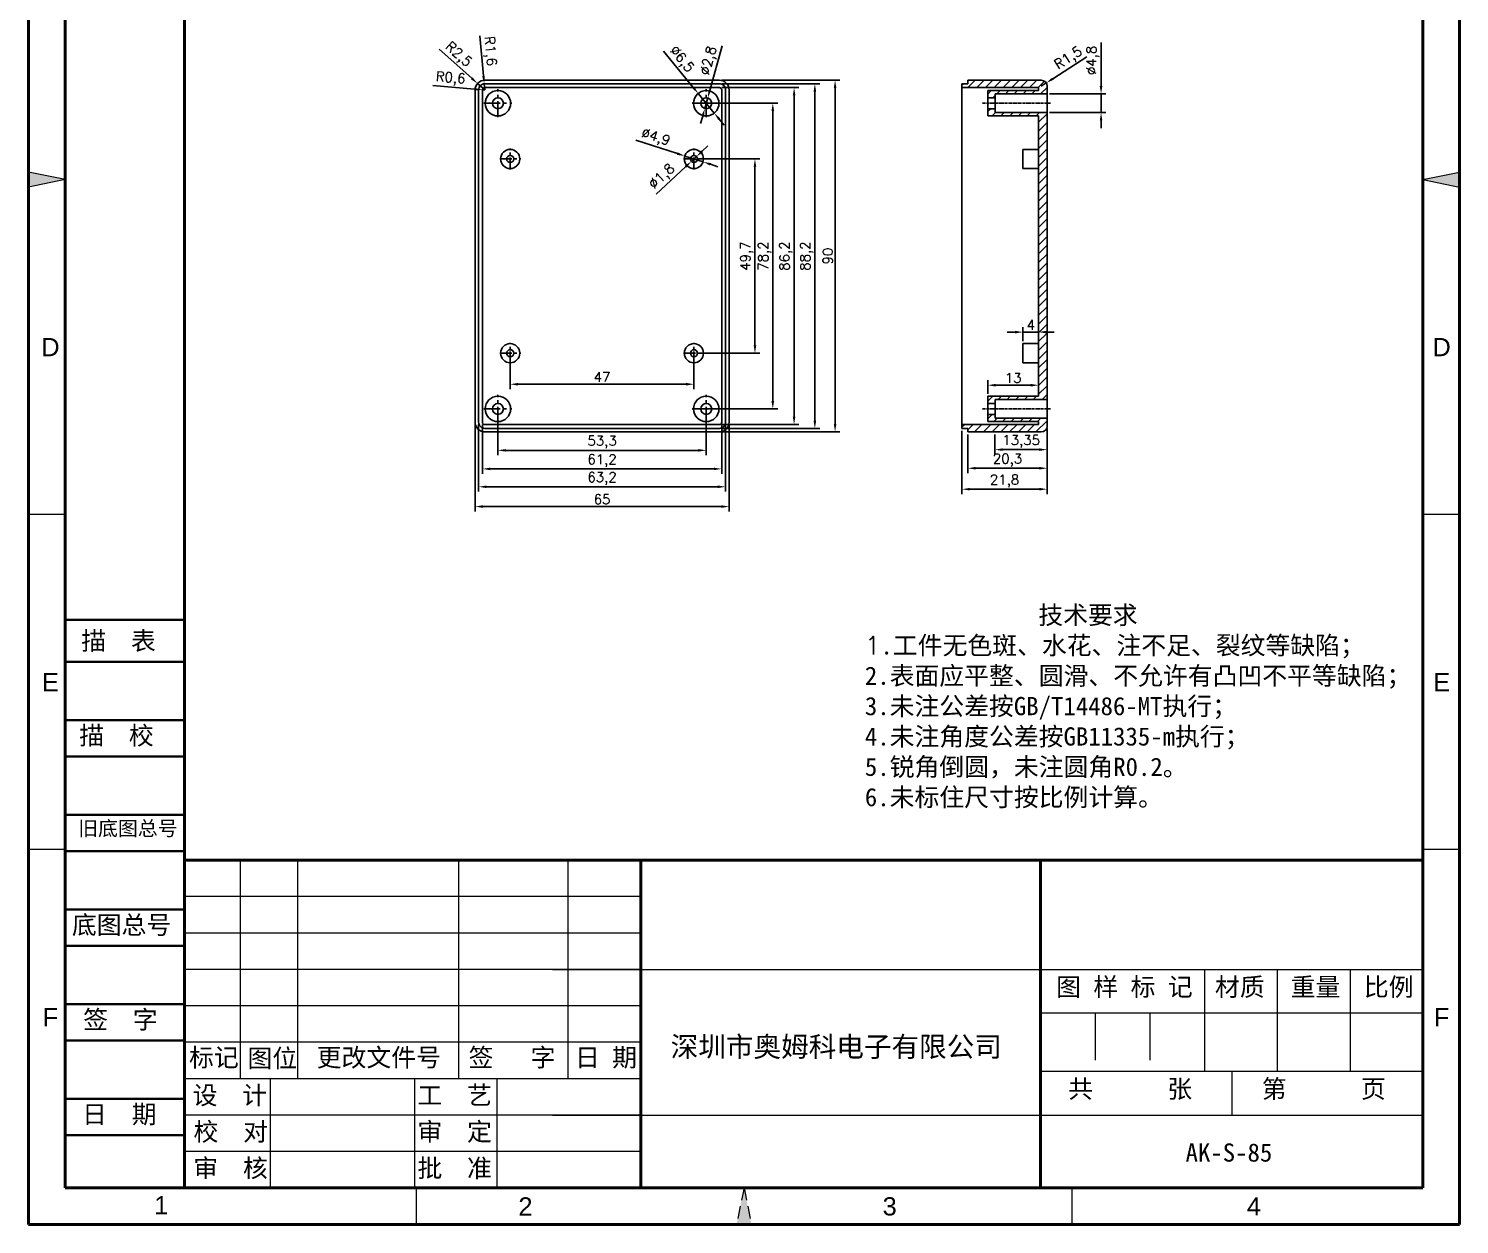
# Model space of a CAD drawing. Header units: millimetres. Extents: x 16528 to 16894, y 609 to 1143.
# Drawn here: x 16528.2 to 16894.2, y 608.5 to 914.5 of the extents above; entities that cross this region are included whole.
import ezdxf
from ezdxf.enums import TextEntityAlignment as Align

# ---------------------------------------------------------------- set-up
doc = ezdxf.new("R2010")
doc.units = ezdxf.units.MM
for name, pattern in [('ACAD_ISO10W100', [18, 12, -3, 0, -3]), ('CENTER', [50.8, 31.75, -6.35, 6.35, -6.35]), ('HIDDEN2', [4.7625, 3.175, -1.5875])]:
    doc.linetypes.add(name, pattern=pattern)
for name, color, linetype, lineweight in [('dim', 82, 'Continuous', 9), ('图层1', 7, 'ACAD_ISO10W100', 15), ('图层2', 7, 'Continuous', 30), ('图层3', 7, 'Continuous', 15), ('图层4', 7, 'Continuous', 40), ('图层5', 7, 'HIDDEN2', 15)]:
    doc.layers.add(name, color=color, linetype=linetype, lineweight=lineweight)
doc.layers.add('尺寸线', color=7, linetype='Continuous')
doc.styles.get("Standard").update_dxf_attribs({"font": 'txt', "bigfont": 'gbcbig.shx'})
doc.styles.add('样式 3', font='arial.ttf', dxfattribs={"height": 3.8})
doc.dimstyles.new('ISO-25', dxfattribs={"dimtxt": 2.5, "dimasz": 2.5, "dimexe": 1.25, "dimexo": 0.625, "dimtad": 1, "dimtxsty": 'Standard', "dimcen": 2.5, "dimadec": 0, "dimazin": 0, "dimtfac": 1, "dimtmove": 0, "dimatfit": 3, "dimfxl": 0, "dimarcsym": 0})

# ---------------------------------------------------------------- blocks, each defined once
blk = doc.blocks.new('*D393')
at = {"layer": 'Defpoints', "color": 0}
for p in [(16704.92, 901.28), (16734.53, 901.28), (16704.92, 811.28)]:
    blk.add_point(p, dxfattribs=at)
at = {"layer": 'dim', "color": 0, "lineweight": -2}
for p, q in [((16705.55, 901.28), (16735.78, 901.28)), ((16734.53, 813.28), (16734.53, 899.28)), ((16705.55, 811.28), (16735.78, 811.28))]:
    blk.add_line(p, q, dxfattribs=at)
at = {"layer": 'dim', "color": 0}
for points in [[(16734.2, 899.28), (16734.86, 899.28), (16734.53, 901.28)], [(16734.2, 813.28), (16734.86, 813.28), (16734.53, 811.28)]]:
    blk.add_solid(points, dxfattribs=at)
at = {"layer": 'dim', "color": 0, "insert": (16732.66, 856.28), "char_height": 2.5, "attachment_point": 5, "rotation": 90}
blk.add_mtext('90', dxfattribs=at)
blk = doc.blocks.new('*D394')
at = {"layer": 'Defpoints', "color": 0}
for p in [(16698.42, 881.13), (16714.03, 881.13), (16698.42, 831.43)]:
    blk.add_point(p, dxfattribs=at)
at = {"layer": 'dim', "color": 0, "lineweight": -2}
for p, q in [((16699.05, 881.13), (16715.28, 881.13)), ((16714.03, 833.43), (16714.03, 879.13)), ((16699.05, 831.43), (16715.28, 831.43))]:
    blk.add_line(p, q, dxfattribs=at)
at = {"layer": 'dim', "color": 0}
for points in [[(16713.7, 879.13), (16714.37, 879.13), (16714.03, 881.13)], [(16713.7, 833.43), (16714.37, 833.43), (16714.03, 831.43)]]:
    blk.add_solid(points, dxfattribs=at)
at = {"layer": 'dim', "color": 0, "insert": (16711.95, 856.28), "char_height": 2.5, "attachment_point": 5, "rotation": 90}
blk.add_mtext('49,7', dxfattribs=at)
blk = doc.blocks.new('*D395')
at = {"layer": 'Defpoints', "color": 0}
for p in [(16701.57, 895.38), (16701.57, 817.18), (16718.6, 817.18)]:
    blk.add_point(p, dxfattribs=at)
at = {"layer": 'dim', "color": 0, "lineweight": -2}
for p, q in [((16702.2, 895.38), (16719.85, 895.38)), ((16718.6, 893.38), (16718.6, 819.18)), ((16702.2, 817.18), (16719.85, 817.18))]:
    blk.add_line(p, q, dxfattribs=at)
at = {"layer": 'dim', "color": 0}
for points in [[(16718.26, 893.38), (16718.93, 893.38), (16718.6, 895.38)], [(16718.26, 819.18), (16718.93, 819.18), (16718.6, 817.18)]]:
    blk.add_solid(points, dxfattribs=at)
at = {"layer": 'dim', "color": 0, "insert": (16716.51, 856.28), "char_height": 2.5, "attachment_point": 5, "rotation": 90}
blk.add_mtext('78,2', dxfattribs=at)
blk = doc.blocks.new('*D396')
at = {"layer": 'Defpoints', "color": 0}
for p in [(16704.92, 899.38), (16724.05, 899.38), (16704.92, 813.18)]:
    blk.add_point(p, dxfattribs=at)
at = {"layer": 'dim', "color": 0, "lineweight": -2}
for p, q in [((16705.55, 899.38), (16725.3, 899.38)), ((16724.05, 815.18), (16724.05, 897.38)), ((16705.55, 813.18), (16725.3, 813.18))]:
    blk.add_line(p, q, dxfattribs=at)
at = {"layer": 'dim', "color": 0}
for points in [[(16723.71, 897.38), (16724.38, 897.38), (16724.05, 899.38)], [(16723.71, 815.18), (16724.38, 815.18), (16724.05, 813.18)]]:
    blk.add_solid(points, dxfattribs=at)
at = {"layer": 'dim', "color": 0, "insert": (16721.96, 856.28), "char_height": 2.5, "attachment_point": 5, "rotation": 90}
blk.add_mtext('86,2', dxfattribs=at)
blk = doc.blocks.new('*D397')
at = {"layer": 'Defpoints', "color": 0}
for p in [(16704.92, 900.38), (16704.92, 812.18), (16729.36, 812.18)]:
    blk.add_point(p, dxfattribs=at)
at = {"layer": 'dim', "color": 0, "lineweight": -2}
for p, q in [((16705.55, 900.38), (16730.61, 900.38)), ((16729.36, 898.38), (16729.36, 814.18)), ((16705.55, 812.18), (16730.61, 812.18))]:
    blk.add_line(p, q, dxfattribs=at)
at = {"layer": 'dim', "color": 0}
for points in [[(16729.03, 898.38), (16729.69, 898.38), (16729.36, 900.38)], [(16729.03, 814.18), (16729.69, 814.18), (16729.36, 812.18)]]:
    blk.add_solid(points, dxfattribs=at)
at = {"layer": 'dim', "color": 0, "insert": (16727.28, 856.28), "char_height": 2.5, "attachment_point": 5, "rotation": 90}
blk.add_mtext('88,2', dxfattribs=at)
blk = doc.blocks.new('*D398')
at = {"layer": 'Defpoints', "color": 0}
for p in [(16651.42, 831.43), (16698.42, 831.43), (16651.42, 823.49)]:
    blk.add_point(p, dxfattribs=at)
at = {"layer": 'dim', "color": 0, "lineweight": -2}
for p, q in [((16651.42, 830.8), (16651.42, 822.24)), ((16698.42, 830.8), (16698.42, 822.24)), ((16696.42, 823.49), (16653.42, 823.49))]:
    blk.add_line(p, q, dxfattribs=at)
at = {"layer": 'dim', "color": 0}
for points in [[(16653.42, 823.82), (16653.42, 823.15), (16651.42, 823.49)], [(16696.42, 823.82), (16696.42, 823.15), (16698.42, 823.49)]]:
    blk.add_solid(points, dxfattribs=at)
at = {"layer": 'dim', "color": 0, "insert": (16674.92, 825.36), "char_height": 2.5, "attachment_point": 5}
blk.add_mtext('47', dxfattribs=at)
blk = doc.blocks.new('*D399')
at = {"layer": 'Defpoints', "color": 0}
for p in [(16648.27, 817.18), (16701.57, 817.18), (16701.57, 806.57)]:
    blk.add_point(p, dxfattribs=at)
at = {"layer": 'dim', "color": 0, "lineweight": -2}
for p, q in [((16648.27, 816.55), (16648.27, 805.32)), ((16701.57, 816.55), (16701.57, 805.32)), ((16650.27, 806.57), (16699.57, 806.57))]:
    blk.add_line(p, q, dxfattribs=at)
at = {"layer": 'dim', "color": 0}
for points in [[(16650.27, 806.91), (16650.27, 806.24), (16648.27, 806.57)], [(16699.57, 806.91), (16699.57, 806.24), (16701.57, 806.57)]]:
    blk.add_solid(points, dxfattribs=at)
at = {"layer": 'dim', "color": 0, "insert": (16674.92, 808.66), "char_height": 2.5, "attachment_point": 5}
blk.add_mtext('53,3', dxfattribs=at)
blk = doc.blocks.new('*D400')
at = {"layer": 'Defpoints', "color": 0}
for p in [(16644.32, 813.78), (16705.52, 813.78), (16705.52, 801.82)]:
    blk.add_point(p, dxfattribs=at)
at = {"layer": 'dim', "color": 0, "lineweight": -2}
for p, q in [((16644.32, 813.15), (16644.32, 800.57)), ((16705.52, 813.15), (16705.52, 800.57)), ((16646.32, 801.82), (16703.52, 801.82))]:
    blk.add_line(p, q, dxfattribs=at)
at = {"layer": 'dim', "color": 0}
for points in [[(16646.32, 802.15), (16646.32, 801.49), (16644.32, 801.82)], [(16703.52, 802.15), (16703.52, 801.49), (16705.52, 801.82)]]:
    blk.add_solid(points, dxfattribs=at)
at = {"layer": 'dim', "color": 0, "insert": (16674.92, 803.9), "char_height": 2.5, "attachment_point": 5}
blk.add_mtext('61,2', dxfattribs=at)
blk = doc.blocks.new('*D401')
at = {"layer": 'Defpoints', "color": 0}
for p in [(16643.32, 813.78), (16706.52, 813.78), (16706.52, 797.25)]:
    blk.add_point(p, dxfattribs=at)
at = {"layer": 'dim', "color": 0, "lineweight": -2}
for p, q in [((16643.32, 813.15), (16643.32, 796)), ((16706.52, 813.15), (16706.52, 796)), ((16645.32, 797.25), (16704.52, 797.25))]:
    blk.add_line(p, q, dxfattribs=at)
at = {"layer": 'dim', "color": 0}
for points in [[(16645.32, 797.58), (16645.32, 796.92), (16643.32, 797.25)], [(16704.52, 797.58), (16704.52, 796.92), (16706.52, 797.25)]]:
    blk.add_solid(points, dxfattribs=at)
at = {"layer": 'dim', "color": 0, "insert": (16674.92, 799.33), "char_height": 2.5, "attachment_point": 5}
blk.add_mtext('63,2', dxfattribs=at)
blk = doc.blocks.new('*D402')
at = {"layer": 'Defpoints', "color": 0}
for p in [(16642.42, 813.78), (16707.42, 813.78), (16707.42, 792.18)]:
    blk.add_point(p, dxfattribs=at)
at = {"layer": 'dim', "color": 0, "lineweight": -2}
for p, q in [((16642.42, 813.15), (16642.42, 790.93)), ((16707.42, 813.15), (16707.42, 790.93)), ((16644.42, 792.18), (16705.42, 792.18))]:
    blk.add_line(p, q, dxfattribs=at)
at = {"layer": 'dim', "color": 0}
for points in [[(16644.42, 792.52), (16644.42, 791.85), (16642.42, 792.18)], [(16705.42, 792.52), (16705.42, 791.85), (16707.42, 792.18)]]:
    blk.add_solid(points, dxfattribs=at)
at = {"layer": 'dim', "color": 0, "insert": (16674.92, 794.06), "char_height": 2.5, "attachment_point": 5}
blk.add_mtext('65', dxfattribs=at)
blk = doc.blocks.new('*D403')
at = {"layer": 'Defpoints', "color": 0}
for p in [(16788.79, 812.78), (16766.99, 812.18), (16788.79, 796.63)]:
    blk.add_point(p, dxfattribs=at)
at = {"layer": 'dim', "color": 0, "lineweight": -2}
for p, q in [((16766.99, 811.55), (16766.99, 795.38)), ((16788.79, 812.15), (16788.79, 795.38)), ((16768.99, 796.63), (16786.79, 796.63))]:
    blk.add_line(p, q, dxfattribs=at)
at = {"layer": 'dim', "color": 0}
for points in [[(16768.99, 796.96), (16768.99, 796.3), (16766.99, 796.63)], [(16786.79, 796.96), (16786.79, 796.3), (16788.79, 796.63)]]:
    blk.add_solid(points, dxfattribs=at)
at = {"layer": 'dim', "color": 0, "insert": (16777.89, 798.71), "char_height": 2.5, "attachment_point": 5}
blk.add_mtext('21,8', dxfattribs=at)
blk = doc.blocks.new('*D404')
at = {"layer": 'Defpoints', "color": 0}
for p in [(16768.49, 811.28), (16788.79, 811.28), (16788.79, 801.99)]:
    blk.add_point(p, dxfattribs=at)
at = {"layer": 'dim', "color": 0, "lineweight": -2}
for p, q in [((16768.49, 810.65), (16768.49, 800.74)), ((16788.79, 810.65), (16788.79, 800.74)), ((16770.49, 801.99), (16786.79, 801.99))]:
    blk.add_line(p, q, dxfattribs=at)
at = {"layer": 'dim', "color": 0}
for points in [[(16770.49, 802.33), (16770.49, 801.66), (16768.49, 801.99)], [(16786.79, 802.33), (16786.79, 801.66), (16788.79, 801.99)]]:
    blk.add_solid(points, dxfattribs=at)
at = {"layer": 'dim', "color": 0, "insert": (16778.64, 804.08), "char_height": 2.5, "attachment_point": 5}
blk.add_mtext('20,3', dxfattribs=at)
blk = doc.blocks.new('*D405')
at = {"layer": 'Defpoints', "color": 0}
for p in [(16773.59, 820.43), (16786.59, 823.24), (16786.59, 820.43)]:
    blk.add_point(p, dxfattribs=at)
at = {"layer": 'dim', "color": 0, "lineweight": -2}
for p, q in [((16773.59, 821.05), (16773.59, 824.49)), ((16786.59, 821.05), (16786.59, 824.49)), ((16775.59, 823.24), (16784.59, 823.24))]:
    blk.add_line(p, q, dxfattribs=at)
at = {"layer": 'dim', "color": 0}
for points in [[(16775.59, 823.57), (16775.59, 822.9), (16773.59, 823.24)], [(16784.59, 823.57), (16784.59, 822.9), (16786.59, 823.24)]]:
    blk.add_solid(points, dxfattribs=at)
at = {"layer": 'dim', "color": 0, "insert": (16780.09, 825.11), "char_height": 2.5, "attachment_point": 5}
blk.add_mtext('13', dxfattribs=at)
blk = doc.blocks.new('*D406')
at = {"layer": 'Defpoints', "color": 0}
for p in [(16788.79, 812.78), (16775.44, 811.28), (16788.79, 806.75)]:
    blk.add_point(p, dxfattribs=at)
at = {"layer": 'dim', "color": 0, "lineweight": -2}
for p, q in [((16775.44, 810.65), (16775.44, 805.5)), ((16788.79, 812.15), (16788.79, 805.5)), ((16777.44, 806.75), (16786.79, 806.75))]:
    blk.add_line(p, q, dxfattribs=at)
at = {"layer": 'dim', "color": 0}
for points in [[(16777.44, 807.09), (16777.44, 806.42), (16775.44, 806.75)], [(16786.79, 807.09), (16786.79, 806.42), (16788.79, 806.75)]]:
    blk.add_solid(points, dxfattribs=at)
at = {"layer": 'dim', "color": 0, "insert": (16782.12, 808.84), "char_height": 2.5, "attachment_point": 5}
blk.add_mtext('13,35', dxfattribs=at)
blk = doc.blocks.new('*D407')
at = {"layer": 'Defpoints', "color": 0}
for p in [(16786.59, 836.83), (16782.59, 833.88), (16786.59, 833.88)]:
    blk.add_point(p, dxfattribs=at)
at = {"layer": 'dim', "color": 0, "lineweight": -2}
for p, q in [((16780.59, 836.83), (16778.59, 836.83)), ((16782.59, 834.5), (16782.59, 838.08)), ((16782.59, 836.83), (16786.59, 836.83)), ((16786.59, 834.5), (16786.59, 838.08)), ((16788.59, 836.83), (16790.59, 836.83))]:
    blk.add_line(p, q, dxfattribs=at)
at = {"layer": 'dim', "color": 0}
for points in [[(16780.59, 837.16), (16780.59, 836.49), (16782.59, 836.83)], [(16788.59, 837.16), (16788.59, 836.49), (16786.59, 836.83)]]:
    blk.add_solid(points, dxfattribs=at)
at = {"layer": 'dim', "color": 0, "insert": (16784.59, 838.7), "char_height": 2.5, "attachment_point": 5}
blk.add_mtext('4', dxfattribs=at)
blk = doc.blocks.new('*D429')
at = {"layer": 'Defpoints', "color": 0}
for p in [(16699.51, 897.89), (16703.63, 892.86)]:
    blk.add_point(p, dxfattribs=at)
at = {"layer": 'dim', "color": 0, "lineweight": -2}
for p, q in [((16690.63, 908.74), (16698.25, 899.44)), ((16703.63, 892.86), (16699.51, 897.89)), ((16704.9, 891.31), (16706.17, 889.77))]:
    blk.add_line(p, q, dxfattribs=at)
at = {"layer": 'dim', "color": 0}
for points in [[(16698.51, 899.65), (16697.99, 899.23), (16699.51, 897.89)], [(16705.16, 891.52), (16704.64, 891.1), (16703.63, 892.86)]]:
    blk.add_solid(points, dxfattribs=at)
at = {"layer": 'dim', "color": 0, "insert": (16695.15, 906.51), "char_height": 2.5, "attachment_point": 5, "rotation": 309.3084}
blk.add_mtext('∅6,5', dxfattribs=at)
blk = doc.blocks.new('*D430')
at = {"layer": 'Defpoints', "color": 0}
for p in [(16701.2, 894.03), (16701.95, 896.73)]:
    blk.add_point(p, dxfattribs=at)
at = {"layer": 'dim', "color": 0, "lineweight": -2}
for p, q in [((16705.62, 910.07), (16702.48, 898.65)), ((16701.2, 894.03), (16701.95, 896.73)), ((16700.67, 892.1), (16700.14, 890.17))]:
    blk.add_line(p, q, dxfattribs=at)
at = {"layer": 'dim', "color": 0}
for points in [[(16702.15, 898.74), (16702.8, 898.57), (16701.95, 896.73)], [(16700.35, 892.19), (16700.99, 892.01), (16701.2, 894.03)]]:
    blk.add_solid(points, dxfattribs=at)
at = {"layer": 'dim', "color": 0, "insert": (16702.39, 906.2), "char_height": 2.5, "attachment_point": 5, "rotation": 74.6069}
blk.add_mtext('∅2,8', dxfattribs=at)
blk = doc.blocks.new('*D431')
at = {"layer": 'Defpoints', "color": 0}
for p in [(16696.09, 881.88), (16700.76, 880.38)]:
    blk.add_point(p, dxfattribs=at)
at = {"layer": 'dim', "color": 0, "lineweight": -2}
for p, q in [((16683.56, 885.91), (16694.19, 882.49)), ((16700.76, 880.38), (16696.09, 881.88)), ((16702.66, 879.76), (16704.56, 879.15))]:
    blk.add_line(p, q, dxfattribs=at)
at = {"layer": 'dim', "color": 0}
for points in [[(16694.29, 882.81), (16694.09, 882.17), (16696.09, 881.88)], [(16702.76, 880.08), (16702.56, 879.45), (16700.76, 880.38)]]:
    blk.add_solid(points, dxfattribs=at)
at = {"layer": 'dim', "color": 0, "insert": (16688.56, 886.49), "char_height": 2.5, "attachment_point": 5, "rotation": 342.1646}
blk.add_mtext('∅4,9', dxfattribs=at)
blk = doc.blocks.new('*D432')
at = {"layer": 'Defpoints', "color": 0}
for p in [(16697.76, 880.51), (16699.08, 881.74)]:
    blk.add_point(p, dxfattribs=at)
at = {"layer": 'dim', "color": 0, "lineweight": -2}
for p, q in [((16700.55, 883.1), (16702.02, 884.46)), ((16688.72, 872.13), (16696.3, 879.15)), ((16699.08, 881.74), (16697.76, 880.51))]:
    blk.add_line(p, q, dxfattribs=at)
at = {"layer": 'dim', "color": 0}
for points in [[(16700.32, 883.34), (16700.78, 882.85), (16699.08, 881.74)], [(16696.07, 879.4), (16696.52, 878.91), (16697.76, 880.51)]]:
    blk.add_solid(points, dxfattribs=at)
at = {"layer": 'dim', "color": 0, "insert": (16690.36, 876.49), "char_height": 2.5, "attachment_point": 5, "rotation": 42.8373}
blk.add_mtext('∅1,8', dxfattribs=at)
blk = doc.blocks.new('*D433')
at = {"layer": 'Defpoints', "color": 0}
for p in [(16643.06, 900.44), (16644.92, 898.78)]:
    blk.add_point(p, dxfattribs=at)
at = {"layer": 'dim', "color": 0, "lineweight": -2}
for p, q in [((16633.24, 909.21), (16641.57, 901.77)), ((16644.92, 898.78), (16643.06, 900.44))]:
    blk.add_line(p, q, dxfattribs=at)
at = {"layer": 'dim', "color": 0}
blk.add_solid([(16641.79, 902.02), (16641.35, 901.53), (16643.06, 900.44)], dxfattribs=at)
at = {"layer": 'dim', "color": 0, "insert": (16638.05, 907.71), "char_height": 2.5, "attachment_point": 5, "rotation": 318.2173}
blk.add_mtext('R2,5', dxfattribs=at)
blk = doc.blocks.new('*D434')
at = {"layer": 'Defpoints', "color": 0}
for p in [(16644.77, 900.37), (16644.92, 898.78)]:
    blk.add_point(p, dxfattribs=at)
at = {"layer": 'dim', "color": 0, "lineweight": -2}
for p, q in [((16643.62, 912.65), (16644.59, 902.36)), ((16644.92, 898.78), (16644.77, 900.37))]:
    blk.add_line(p, q, dxfattribs=at)
at = {"layer": 'dim', "color": 0}
blk.add_solid([(16644.92, 902.39), (16644.26, 902.33), (16644.77, 900.37)], dxfattribs=at)
at = {"layer": 'dim', "color": 0, "insert": (16646.08, 908.69), "char_height": 2.5, "attachment_point": 5, "rotation": 275.3647}
blk.add_mtext('R1,6', dxfattribs=at)
blk = doc.blocks.new('*D435')
at = {"layer": 'Defpoints', "color": 0}
for p in [(16644.33, 898.83), (16644.92, 898.78)]:
    blk.add_point(p, dxfattribs=at)
at = {"layer": 'dim', "color": 0, "lineweight": -2}
for p, q in [((16631.62, 899.93), (16642.33, 899)), ((16644.92, 898.78), (16644.33, 898.83))]:
    blk.add_line(p, q, dxfattribs=at)
at = {"layer": 'dim', "color": 0}
blk.add_solid([(16642.36, 899.33), (16642.3, 898.67), (16644.33, 898.83)], dxfattribs=at)
at = {"layer": 'dim', "color": 0, "insert": (16636.16, 901.63), "char_height": 2.5, "attachment_point": 5, "rotation": 355.0285}
blk.add_mtext('R0,6', dxfattribs=at)
blk = doc.blocks.new('*D436')
at = {"layer": 'Defpoints', "color": 0}
for p in [(16788.56, 900.58), (16787.29, 899.78)]:
    blk.add_point(p, dxfattribs=at)
at = {"layer": 'dim', "color": 0, "lineweight": -2}
for p, q in [((16798.95, 907.22), (16790.24, 901.66)), ((16787.29, 899.78), (16788.56, 900.58))]:
    blk.add_line(p, q, dxfattribs=at)
at = {"layer": 'dim', "color": 0}
blk.add_solid([(16790.06, 901.94), (16790.42, 901.38), (16788.56, 900.58)], dxfattribs=at)
at = {"layer": 'dim', "color": 0, "insert": (16794.32, 906.73), "char_height": 2.5, "attachment_point": 5, "rotation": 32.5514}
blk.add_mtext('R1,5', dxfattribs=at)
blk = doc.blocks.new('*D437')
at = {"layer": 'Defpoints', "color": 0}
for p in [(16788.79, 897.78), (16802.57, 897.78), (16788.79, 892.98)]:
    blk.add_point(p, dxfattribs=at)
at = {"layer": 'dim', "color": 0, "lineweight": -2}
for p, q in [((16802.57, 899.78), (16802.57, 910.94)), ((16789.42, 897.78), (16803.82, 897.78)), ((16802.57, 892.98), (16802.57, 897.78)), ((16789.42, 892.98), (16803.82, 892.98)), ((16802.57, 890.98), (16802.57, 888.98))]:
    blk.add_line(p, q, dxfattribs=at)
at = {"layer": 'dim', "color": 0}
for points in [[(16802.24, 899.78), (16802.91, 899.78), (16802.57, 897.78)], [(16802.24, 890.98), (16802.91, 890.98), (16802.57, 892.98)]]:
    blk.add_solid(points, dxfattribs=at)
at = {"layer": 'dim', "color": 0, "insert": (16800.49, 906.36), "char_height": 2.5, "attachment_point": 5, "rotation": 90}
blk.add_mtext('%%c4,8', dxfattribs=at)

msp = doc.modelspace()

# ---------------------------------------------------------------- hatches: boundary and pattern name
h = msp.add_hatch()
h.set_pattern_fill('ANSI31', color=8, scale=0.5, style=0)
h.set_pattern_definition([(45, (-53.9316, 14.6452), (-1.12253202, 1.12253202), [])])
h.paths.add_polyline_path([(16768.491, 901.276), (16768.491, 900.376), (16766.991, 900.376), (16766.991, 899.376), (16786.591, 899.376), (16786.591, 898.626), (16773.591, 898.626), (16773.591, 896.776), (16775.441, 896.776), (16775.441, 897.776), (16788.791, 897.776), (16788.791, 899.776, 0.4142136), (16787.291, 901.276)])
h.paths.add_polyline_path([(16786.591, 820.426), (16773.591, 820.426), (16773.591, 818.576), (16775.441, 818.576), (16775.441, 819.576), (16788.791, 819.576), (16788.791, 892.976), (16775.441, 892.976), (16775.441, 893.976), (16773.591, 893.976), (16773.591, 892.126), (16786.591, 892.126)])
h.paths.add_polyline_path([(16786.591, 813.176), (16766.991, 813.176), (16766.991, 812.176), (16768.491, 812.176), (16768.491, 811.276), (16787.291, 811.276, 0.4142136), (16788.791, 812.776), (16788.791, 814.776), (16775.441, 814.776), (16775.441, 815.776), (16773.591, 815.776), (16773.591, 813.926), (16786.591, 813.926)])
at = {"layer": '图层1'}
for points in [[(16537.542, 875.851), (16528.224, 877.769), (16528.224, 873.933)], [(16884.92, 875.851), (16894.238, 877.769), (16894.238, 873.933)]]:
    msp.add_hatch(color=0, dxfattribs=at).paths.add_polyline_path(points)
at = {"layer": '图层5'}
msp.add_hatch(color=0, dxfattribs=at).paths.add_polyline_path([(16711.231, 617.833), (16709.313, 608.515), (16713.149, 608.515)])

# ---------------------------------------------------------------- linework, layer by layer
for p, q in [((16768.491, 901.276), (16787.291, 901.276)), ((16768.491, 900.376), (16768.491, 901.276)), ((16766.991, 812.176), (16766.991, 900.376)), ((16766.991, 900.376), (16768.491, 900.376)), ((16766.991, 899.376), (16786.591, 899.376)), ((16773.591, 898.626), (16773.591, 892.126)), ((16773.591, 898.626), (16786.591, 898.626)), ((16773.591, 896.776), (16775.441, 896.776)), ((16775.441, 896.776), (16775.441, 897.776)), ((16775.441, 897.776), (16788.791, 897.776)), ((16775.441, 896.776), (16775.441, 893.976)), ((16786.591, 899.376), (16786.591, 898.626)), ((16788.791, 899.776), (16788.791, 812.776)), ((16773.591, 893.976), (16775.441, 893.976)), ((16775.441, 893.976), (16775.441, 892.976)), ((16773.591, 892.126), (16786.591, 892.126)), ((16775.441, 892.976), (16788.791, 892.976)), ((16786.591, 892.126), (16786.591, 820.426)), ((16782.591, 883.576), (16786.591, 883.576)), ((16782.591, 883.576), (16782.591, 878.676)), ((16782.591, 878.676), (16786.591, 878.676)), ((16782.591, 833.876), (16786.591, 833.876)), ((16782.591, 833.876), (16782.591, 828.976)), ((16782.591, 828.976), (16786.591, 828.976)), ((16773.591, 820.426), (16786.591, 820.426)), ((16773.591, 820.426), (16773.591, 813.926)), ((16773.591, 818.576), (16775.441, 818.576)), ((16775.441, 818.576), (16775.441, 819.576)), ((16775.441, 819.576), (16788.791, 819.576)), ((16775.441, 818.576), (16775.441, 815.776)), ((16766.991, 813.176), (16786.591, 813.176)), ((16773.591, 815.776), (16775.441, 815.776)), ((16773.591, 813.926), (16786.591, 813.926)), ((16775.441, 815.776), (16775.441, 814.776)), ((16775.441, 814.776), (16788.791, 814.776)), ((16786.591, 813.926), (16786.591, 813.176)), ((16766.991, 812.176), (16768.491, 812.176)), ((16768.491, 812.176), (16768.491, 811.276)), ((16787.291, 811.276), (16768.491, 811.276))]:
    msp.add_line(p, q)
at = {"color": 1, "linetype": 'CENTER', "ltscale": 0.13}
for p, q in [((16648.274, 891.801), (16648.274, 898.951)), ((16701.574, 891.801), (16701.574, 898.951)), ((16644.699, 895.376), (16651.849, 895.376)), ((16697.999, 895.376), (16705.149, 895.376)), ((16648.274, 813.601), (16648.274, 820.751)), ((16701.574, 813.601), (16701.574, 820.751)), ((16644.699, 817.176), (16651.849, 817.176)), ((16697.999, 817.176), (16705.149, 817.176))]:
    msp.add_line(p, q, dxfattribs=at)
at = {"color": 1, "linetype": 'CENTER', "ltscale": 0.022441}
for p, q in [((16772.219, 895.376), (16789.641, 895.376)), ((16772.219, 817.176), (16789.641, 817.176))]:
    msp.add_line(p, q, dxfattribs=at)
at = {"color": 1, "linetype": 'CENTER', "ltscale": 0.098}
for p, q in [((16651.424, 878.431), (16651.424, 883.821)), ((16698.424, 878.431), (16698.424, 883.821)), ((16648.729, 881.126), (16654.119, 881.126)), ((16695.729, 881.126), (16701.119, 881.126)), ((16648.729, 831.426), (16654.119, 831.426)), ((16651.424, 828.731), (16651.424, 834.121)), ((16695.729, 831.426), (16701.119, 831.426)), ((16698.424, 828.731), (16698.424, 834.121))]:
    msp.add_line(p, q, dxfattribs=at)
for points in [[(16642.424, 898.776), (16642.424, 813.776, 0.4142136), (16644.924, 811.276), (16704.924, 811.276, 0.4142136), (16707.424, 813.776), (16707.424, 898.776, 0.4142136), (16704.924, 901.276), (16644.924, 901.276, 0.4142136)], [(16643.324, 898.776), (16643.324, 813.776, 0.4142136), (16644.924, 812.176), (16704.924, 812.176, 0.4142136), (16706.524, 813.776), (16706.524, 898.776, 0.4142136), (16704.924, 900.376), (16644.924, 900.376, 0.4142136)], [(16644.324, 898.776), (16644.324, 813.776, 0.4142136), (16644.924, 813.176), (16704.924, 813.176, 0.4142136), (16705.524, 813.776), (16705.524, 898.776, 0.4142136), (16704.924, 899.376), (16644.924, 899.376, 0.4142136)]]:
    msp.add_lwpolyline(points, format="xyb", close=True)
for centre, radius in [((16648.274, 895.376), 3.25), ((16648.274, 895.376), 1.4), ((16701.574, 895.376), 3.25), ((16701.574, 895.376), 1.4), ((16651.424, 881.126), 2.45), ((16698.424, 881.126), 2.45), ((16651.424, 881.126), 0.9), ((16698.424, 881.126), 0.9), ((16651.424, 831.426), 2.45), ((16651.424, 831.426), 0.9), ((16698.424, 831.426), 2.45), ((16698.424, 831.426), 0.9), ((16648.274, 817.176), 3.25), ((16701.574, 817.176), 3.25), ((16648.274, 817.176), 1.4), ((16701.574, 817.176), 1.4)]:
    msp.add_circle(centre, radius)
for centre, start, end in [((16787.291, 899.776), 0, 90), ((16787.291, 812.776), 270, 0)]:
    msp.add_arc(centre, 1.5, start, end)
at = {"layer": '图层1', "color": 0}
for p, q in [((16537.542, 875.851), (16528.224, 877.769)), ((16537.542, 875.851), (16528.224, 873.933)), ((16884.92, 875.851), (16894.238, 877.769)), ((16884.92, 875.851), (16894.238, 873.933)), ((16537.542, 790.124), (16528.224, 790.124)), ((16894.238, 790.124), (16884.92, 790.124)), ((16537.542, 704.398), (16528.224, 704.398)), ((16894.238, 704.398), (16884.92, 704.398)), ((16801.057, 662.56), (16801.057, 647.651)), ((16815.034, 662.56), (16815.034, 647.651)), ((16597.076, 645.787), (16597.076, 655.105)), ((16597.076, 645.787), (16597.076, 655.105))]:
    msp.add_line(p, q, dxfattribs=at)
at = {"layer": '图层2', "color": 0}
for p, q in [((16568.126, 763.195), (16537.542, 763.195)), ((16568.126, 752.441), (16537.542, 752.441)), ((16568.126, 752.441), (16551.879, 752.441)), ((16568.126, 737.532), (16537.542, 737.532)), ((16568.126, 728.214), (16537.542, 728.214)), ((16568.126, 728.214), (16551.879, 728.214)), ((16568.126, 728.214), (16551.879, 728.214)), ((16568.126, 713.305), (16537.542, 713.305)), ((16568.126, 703.987), (16537.542, 703.987)), ((16568.126, 703.987), (16551.879, 703.987)), ((16568.126, 689.078), (16537.542, 689.078)), ((16568.126, 679.76), (16537.542, 679.76)), ((16568.126, 679.76), (16551.879, 679.76)), ((16568.126, 664.851), (16537.542, 664.851)), ((16568.126, 655.533), (16537.542, 655.533)), ((16568.126, 655.533), (16551.879, 655.533)), ((16568.126, 640.624), (16537.542, 640.624)), ((16568.126, 631.306), (16537.542, 631.306))]:
    msp.add_line(p, q, dxfattribs=at)
at = {"layer": '图层3', "color": 0}
for p, q in [((16582.458, 645.787), (16582.458, 701.696)), ((16597.076, 655.105), (16597.076, 701.696)), ((16638.284, 645.898), (16638.284, 701.696)), ((16666.238, 645.924), (16666.238, 701.696)), ((16684.875, 692.378), (16568.126, 692.378)), ((16684.875, 683.06), (16568.126, 683.06)), ((16684.875, 683.06), (16568.126, 683.06)), ((16684.875, 673.742), (16568.126, 673.742)), ((16662.244, 673.742), (16884.92, 673.742)), ((16829.011, 673.742), (16829.011, 647.651)), ((16847.647, 673.742), (16847.647, 647.651)), ((16866.284, 673.742), (16866.284, 647.651)), ((16684.875, 664.424), (16568.126, 664.424)), ((16884.92, 662.56), (16787.08, 662.56)), ((16829.011, 662.56), (16829.011, 647.651)), ((16684.875, 655.105), (16568.126, 655.105)), ((16684.875, 645.787), (16568.126, 645.787)), ((16590.136, 617.833), (16590.136, 645.787)), ((16627.061, 617.833), (16627.061, 645.898)), ((16648.076, 617.944), (16648.076, 645.898)), ((16884.92, 647.651), (16787.08, 647.651)), ((16836, 647.651), (16836, 636.469)), ((16684.875, 636.469), (16568.126, 636.469)), ((16684.875, 636.469), (16568.633, 636.469)), ((16662.244, 636.469), (16884.92, 636.469)), ((16568.126, 631.306), (16567.862, 631.306)), ((16684.875, 627.151), (16568.126, 627.151)), ((16627.368, 617.833), (16627.368, 608.515)), ((16795.093, 617.833), (16795.093, 608.515)), ((16795.093, 617.833), (16795.093, 608.515))]:
    msp.add_line(p, q, dxfattribs=at)
at = {"layer": '图层4', "color": 0}
for p, q in [((16568.126, 617.833), (16568.126, 1133.869)), ((16568.126, 701.696), (16568.126, 617.833)), ((16884.92, 701.696), (16568.126, 701.696)), ((16744.715, 701.696), (16576.989, 701.696)), ((16684.875, 617.833), (16684.875, 701.696)), ((16787.08, 617.833), (16787.08, 701.696)), ((16568.126, 662.56), (16568.126, 617.833))]:
    msp.add_line(p, q, dxfattribs=at)
at = {"layer": '图层5', "color": 0}
for p, q in [((16684.875, 645.787), (16568.126, 645.787)), ((16711.231, 617.833), (16709.313, 608.515)), ((16711.231, 617.833), (16713.149, 608.515))]:
    msp.add_line(p, q, dxfattribs=at)
at = {"layer": '尺寸线', "color": 0, "lineweight": 40}
for p, q in [((16528.224, 1143.187), (16528.224, 608.515)), ((16894.238, 1143.187), (16894.238, 608.515)), ((16537.542, 1133.869), (16537.542, 617.833)), ((16884.92, 1133.869), (16884.92, 617.833)), ((16537.542, 617.833), (16884.92, 617.833)), ((16528.224, 608.515), (16894.238, 608.515))]:
    msp.add_line(p, q, dxfattribs=at)

# ---------------------------------------------------------------- texts
at = {"layer": '图层1', "color": 0, "style": '样式 3'}
for s, p in [('D', (16533.799, 832.988)), ('D', (16889.695, 832.988)), ('E', (16533.799, 747.261)), ('E', (16889.695, 747.261)), ('F', (16533.799, 661.535)), ('F', (16889.695, 661.535))]:
    msp.add_text(s, height=4.659, dxfattribs=at).set_placement(p, align=Align.MIDDLE)
at = {"layer": '图层1', "color": 0, "attachment_point": 1}
for s, insert, char_height, width in [('{\\fSimSun|b0|i0|c134|p2;图 样 标 记}', (16791.082, 671.627), 4.65904, 57.80249), ('{\\fSimSun|b0|i0|c134|p2;材质 }', (16831.717, 671.608), 4.65904, 38.85696), ('{\\fSimSun|b0|i0|c134|p2;深圳市奥姆科电子有限公司}', (16692.477, 656.574), 5.17671, 97.8156), ('{\\fSimSun|b0|i0|c134|p2;标记}', (16569.27, 653.56), 4.65904, 13.04532), ('{\\fSimSun|b0|i0|c134|p2;图位}', (16584.232, 653.371), 4.65904, 13.04532), ('{\\fSimSun|b0|i0|c134|p2;更改文件号}', (16601.921, 653.56), 4.65904, 38.85696), ('{\\fSimSun|b0|i0|c134|p2;审  核}', (16570.367, 625.253), 4.65904, 37.78166), ('{\\fSimSun|b0|i0|c134|p2;批  准}', (16627.685, 625.253), 4.65904, 38.85696)]:
    msp.add_mtext(s, dxfattribs=dict(at, insert=insert, char_height=char_height, width=width))
at = {"layer": '图层2', "color": 0, "attachment_point": 1}
for s, insert, char_height, width in [('{\\fSimSun|b0|i0|c134|p2;描\\fSimSun|b0|i0|c0|p2;  \\fSimSun|b0|i0|c134|p2;表}', (16541.706, 760.159), 4.65899, 52.20712), ('{\\fSimSun|b0|i0|c134|p2;描\\fSimSun|b0|i0|c0|p2;  \\fSimSun|b0|i0|c134|p2;校}', (16541.175, 735.932), 4.65899, 52.20712), ('{\\fSimSun|b0|i0|c134|p2;旧底图总号}', (16540.913, 711.706), 3.72723, 52.20712), ('{\\fSimSun|b0|i0|c134|p2;底图总号}', (16539.297, 687.479), 4.65899, 52.20712), ('{\\fSimSun|b0|i0|c134|p2;重量 }', (16851.062, 671.608), 4.65904, 38.85696), ('{\\fSimSun|b0|i0|c134|p2;比例 }', (16869.806, 671.608), 4.65904, 38.85696), ('{\\fSimSun|b0|i0|c134|p2;签\\fSimSun|b0|i0|c0|p2;  \\fSimSun|b0|i0|c134|p2;字}', (16542.183, 663.252), 4.65899, 52.20712), ('{\\fSimSun|b0|i0|c134|p2;签   字}', (16640.772, 653.56), 4.65904, 38.85696), ('{\\fSimSun|b0|i0|c134|p2;日 期}', (16667.988, 653.56), 4.65904, 38.85696), ('{\\fSimSun|b0|i0|c134|p2;设  计}', (16570.186, 643.89), 4.65904, 36.11502), ('{\\fSimSun|b0|i0|c134|p2;工  艺}', (16627.685, 643.89), 4.65904, 38.85696), ('{\\fSimSun|b0|i0|c134|p2;共      张}', (16794.152, 645.536), 4.65904, 51.54798), ('{\\fSimSun|b0|i0|c134|p2;第      页}', (16843.692, 645.536), 4.65904, 47.84668), ('{\\fSimSun|b0|i0|c134|p2;日\\fSimSun|b0|i0|c0|p2;  \\fSimSun|b0|i0|c134|p2;期}', (16541.918, 639.026), 4.65899, 52.20712), ('{\\fSimSun|b0|i0|c134|p2;校  对}', (16570.41, 634.572), 4.65904, 33.7814), ('{\\fSimSun|b0|i0|c134|p2;审  定}', (16627.685, 634.572), 4.65904, 38.85696), ('{\\fSimSun|b0|i0|c134|p2;AK-S-85}', (16824.192, 629.232), 4.65904, 47.84668)]:
    msp.add_mtext(s, dxfattribs=dict(at, insert=insert, char_height=char_height, width=width))
at = {"layer": '图层3', "color": 0, "insert": (16742.149, 766.763), "char_height": 4.65904, "width": 220.67241, "attachment_point": 1}
msp.add_mtext('{\\fSimSun|b0|i0|c134|p54;              技术要求\\P}1{\\fSimSun|b0|i0|c134|p54;.工件无色斑、水花、注不足、裂纹等缺陷；\\P2.表面应平整、圆滑、不允许有凸凹不平等缺陷；\\P3.未注公差按GB/T14486-MT执行；\\P4.未注角度公差按GB11335-m执行；\\P5.锐角倒圆，未注圆角R0.2。}\\P{\\fSimSun|b0|i0|c134|p2;6.未标住尺寸按比例计算。}', dxfattribs=at)
at = {"layer": '图层5', "color": 0, "style": '样式 3'}
for s, p in [('1', (16562.141, 613.418)), ('2', (16655.322, 613.14)), ('3', (16748.503, 613.14)), ('4', (16841.684, 613.14))]:
    msp.add_text(s, height=4.659, dxfattribs=at).set_placement(p, align=Align.MIDDLE)

# ---------------------------------------------------------------- dimensions: what is measured, and where the dimension line sits
at = {"layer": 'dim'}
for center, mpoint, picture, middle in [((16644.924, 898.776), (16644.774, 900.369), '*D434', (16646.085, 908.695)), ((16644.924, 898.776), (16643.059, 900.442), '*D433', (16638.047, 907.714)), ((16787.291, 899.776), (16788.556, 900.583), '*D436', (16794.319, 906.733)), ((16644.924, 898.776), (16644.326, 898.828), '*D435', (16636.163, 901.629))]:
    dim = msp.add_radius_dim(center=center, mpoint=mpoint, dimstyle='ISO-25', override={"dimasz": 2}, dxfattribs=at)
    dim.commit()
    dim.dimension.update_dxf_attribs({"geometry": picture, "text_midpoint": middle})
for p1, p2, picture, middle in [((16703.632, 892.861), (16699.515, 897.891), '*D429', (16693.537, 905.191)), ((16701.202, 894.026), (16701.945, 896.726), '*D430', (16704.402, 905.65))]:
    dim = msp.add_diameter_dim_2p(p1=p1, p2=p2, dimstyle='ISO-25', override={"dimasz": 2}, dxfattribs=at)
    dim.commit()
    dim.dimension.update_dxf_attribs({"geometry": picture, "text_midpoint": middle, "dimtype": 163})
dim = msp.add_linear_dim(base=(16802.574, 897.776), p1=(16788.791, 892.976), p2=(16788.791, 897.776), angle=90, text='%%c<>', dimstyle='ISO-25', override={"dimasz": 2}, dxfattribs=at)
dim.commit()
dim.dimension.update_dxf_attribs({"geometry": '*D437', "text_midpoint": (16800.491, 906.359)})
for base, p1, p2, picture, middle in [((16734.531, 901.276), (16704.924, 811.276), (16704.924, 901.276), '*D393', (16732.656, 856.276)), ((16729.359, 812.176), (16704.924, 900.376), (16704.924, 812.176), '*D397', (16727.276, 856.276)), ((16724.047, 899.376), (16704.924, 813.176), (16704.924, 899.376), '*D396', (16721.964, 856.276)), ((16718.598, 817.176), (16701.574, 895.376), (16701.574, 817.176), '*D395', (16716.515, 856.276)), ((16714.034, 881.126), (16698.424, 831.426), (16698.424, 881.126), '*D394', (16711.951, 856.276))]:
    dim = msp.add_linear_dim(base=base, p1=p1, p2=p2, angle=90, dimstyle='ISO-25', override={"dimasz": 2}, dxfattribs=at)
    dim.commit()
    dim.dimension.update_dxf_attribs({"geometry": picture, "text_midpoint": middle})
for p1, p2, picture, middle in [((16700.756, 880.376), (16696.091, 881.876), '*D431', (16688.559, 886.488)), ((16699.084, 881.738), (16697.764, 880.514), '*D432', (16690.359, 876.489))]:
    dim = msp.add_diameter_dim_2p(p1=p1, p2=p2, dimstyle='ISO-25', override={"dimasz": 2}, dxfattribs=at)
    dim.commit()
    dim.dimension.update_dxf_attribs({"geometry": picture, "text_midpoint": middle})
for base, p1, p2, picture, middle in [((16786.591, 836.828), (16782.591, 833.876), (16786.591, 833.876), '*D407', (16784.591, 838.703)), ((16651.424, 823.488), (16698.424, 831.426), (16651.424, 831.426), '*D398', (16674.924, 825.363)), ((16786.591, 823.237), (16773.591, 820.426), (16786.591, 820.426), '*D405', (16780.091, 825.112)), ((16701.574, 806.575), (16648.274, 817.176), (16701.574, 817.176), '*D399', (16674.924, 808.658)), ((16707.424, 792.182), (16642.424, 813.776), (16707.424, 813.776), '*D402', (16674.924, 794.057)), ((16706.524, 797.251), (16643.324, 813.776), (16706.524, 813.776), '*D401', (16674.924, 799.335)), ((16705.524, 801.818), (16644.324, 813.776), (16705.524, 813.776), '*D400', (16674.924, 803.902)), ((16788.791, 796.631), (16766.991, 812.176), (16788.791, 812.776), '*D403', (16777.891, 798.714)), ((16788.791, 806.753), (16775.441, 811.276), (16788.791, 812.776), '*D406', (16782.116, 808.837)), ((16788.791, 801.993), (16768.491, 811.276), (16788.791, 811.276), '*D404', (16778.641, 804.076))]:
    dim = msp.add_linear_dim(base=base, p1=p1, p2=p2, dimstyle='ISO-25', override={"dimasz": 2}, dxfattribs=at)
    dim.commit()
    dim.dimension.update_dxf_attribs({"geometry": picture, "text_midpoint": middle})

doc.saveas('drawing.dxf')
